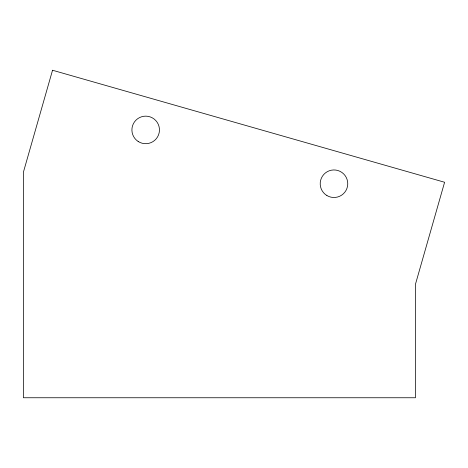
<?xml version="1.0" encoding="UTF-8"?>
<svg xmlns="http://www.w3.org/2000/svg" width="468" height="468" viewBox="0 0 468 468"><rect width="100%" height="100%" fill="white"/><g stroke="black" fill="none" stroke-linecap="round" stroke-linejoin="round"><path stroke-width="0.7" d="M52.533 70.247L23.4 172.201L23.4 397.753L415.467 397.753L415.467 284.222L444.6 182.263L52.533 70.247M326.898 195.536A13.777 13.777 0 0 0 347.753 183.947A13.777 13.777 0 0 0 327.29 171.68A13.777 13.777 0 0 0 326.898 195.536M138.154 141.459A13.777 13.777 0 0 0 159.442 130.671A13.777 13.777 0 0 0 139.458 117.632A13.777 13.777 0 0 0 138.154 141.459"/></g></svg>
